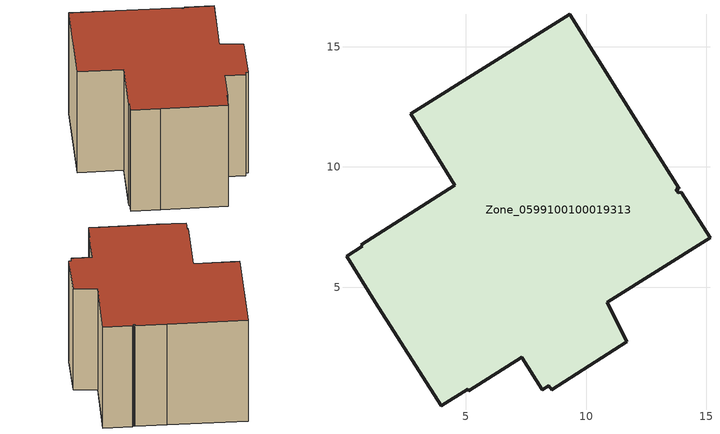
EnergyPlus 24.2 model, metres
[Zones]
Zone_0599100100019313
 floor ground (C_G): 11.69,2.73 8.57,0.75 8.44,0.9 8.17,0.74 7.32,2.09 5.12,0.7 5.07,0.76 3.97,0.07 1.24,4.37 0.04,6.3 0.69,6.71 0.65,6.77 4.55,9.24 2.71,12.21 9.31,16.35 12.57,11.16 13.87,9.09 13.73,9.07 13.83,8.93 13.96,8.95 15.15,7.05 10.87,4.38 z0
 wall outside (C_F): 1.24,4.37 3.97,0.07 5.07,0.76 5.12,0.7 7.32,2.09 8.17,0.74 8.44,0.9 8.57,0.75 11.69,2.73 10.87,4.38 15.15,7.05 13.96,8.95 13.83,8.93 13.73,9.07 13.87,9.09 12.57,11.16 9.31,16.35 2.71,12.21 4.55,9.24 0.65,6.77 0.69,6.71 0.04,6.3 1.24,4.37 z0:9.23
 roof outside (C_R): 8.57,0.75 11.69,2.73 10.87,4.38 15.15,7.05 13.96,8.95 13.83,8.93 13.73,9.07 13.87,9.09 12.57,11.16 9.31,16.35 2.71,12.21 4.55,9.24 0.65,6.77 0.69,6.71 0.04,6.3 1.24,4.37 3.97,0.07 5.07,0.76 5.12,0.7 7.32,2.09 8.17,0.74 8.44,0.9 z9.23
[BUILDING]
Pand.0599100100019313: North Axis=0; Terrain=City; Loads Convergence Tolerance Value=0.04; Temperature Convergence Tolerance Value=0.4; Solar Distribution=FullExterior; Maximum Number of Warmup Days=25; Minimum Number of Warmup Days=1
[Site:Location]
Rotterdam.The.Hague.AP_ZH_NLD Design_Conditions: Latitude=51.96; Longitude=4.45; Time Zone=1; Elevation=-4.5
[SITE:GROUNDTEMPERATURE:BUILDINGSURFACE]
18, 18, 18, 18, 18, 18, 18, 18, 18, 18, 18, 18
[MATERIAL] Thermal Absorptance=0.9; Solar Absorptance=0.7; Visible Absorptance=0.7
Name | Roughness | Thickness | Conductivity | Density | Specific Heat
G.D.2015-2018 | MediumSmooth | 0.15 | 0.0428571 | 540 | 1210
F.D.2015-2018 | Rough | 0.3 | 0.0666667 | 1920 | 840
R.D.2015-2018 | MediumRough | 0.2 | 0.0333333 | 1500 | 1000
[CONSTRUCTION]
C_G: G.D.2015-2018
C_F: F.D.2015-2018
C_R: R.D.2015-2018
[ZONE]
Zone_0599100100019313: Type=1; Multiplier=1; Ceiling Height=Autocalculate; Volume=Autocalculate; Floor Area=autocalculate; Part of Total Floor Area=Yes
[ZONEINFILTRATION:DESIGNFLOWRATE]
Infil_Zone_0599100100019313: Zone or ZoneList or Space or SpaceList=Zone_0599100100019313; Schedule=AlwaysOn; Design Flow Rate Calculation Method=Flow/Area; Flow Rate per Floor Area=0.0021; Constant Term Coefficient=1; Temperature Term Coefficient=0; Velocity Term Coefficient=0; Velocity Squared Term Coefficient=0
[HVACTEMPLATE:ZONE:IDEALLOADSAIRSYSTEM]
Zone_0599100100019313: Maximum Heating Supply Air Temperature=50; Minimum Cooling Supply Air Temperature=13; Maximum Heating Supply Air Humidity Ratio=0.0156; Minimum Cooling Supply Air Humidity Ratio=0.0077; Heating Limit=NoLimit; Cooling Limit=NoLimit; Dehumidification Control Type=ConstantSensibleHeatRatio; Cooling Sensible Heat Ratio=0.7; Dehumidification Setpoint=60; Humidification Control Type=None; Humidification Setpoint=30; Outdoor Air Method=None; Outdoor Air Flow Rate per Person=0.00944; Outdoor Air Flow Rate per Zone Floor Area=0; Outdoor Air Flow Rate per Zone=0; Demand Controlled Ventilation Type=None; Outdoor Air Economizer Type=NoEconomizer; Heat Recovery Type=None; Sensible Heat Recovery Effectiveness=0.7; Latent Heat Recovery Effectiveness=0.65
[ZONECONTROL:THERMOSTAT]
ThermostatControl_Zone_0599100100019313: Zone or ZoneList=Zone_0599100100019313; Control Type Schedule=DualSetpointControlType; Control 1=Thermostat_Zone_0599100100019313; Temperature Difference Between Cutout And Setpoint=0
[THERMOSTATSETPOINT:DUALSETPOINT]
Thermostat_Zone_0599100100019313: Heating Setpoint Temperature Schedule=HeatingSetpoint_Zone_0599100100019313; Cooling Setpoint Temperature Schedule=CoolingSetpoint_Zone_0599100100019313
[SCHEDULE:COMPACT]
HeatingSetpoint_Zone_0599100100019313: Through: 12/31, For: AllDays, Until: 24:00, 21
CoolingSetpoint_Zone_0599100100019313: Through: 12/31, For: AllDays, Until: 24:00, 24
DualSetpointControlType: Through: 12/31, For: AllDays, Until: 24:00, 4
AlwaysOn: Through: 12/31, For: AllDays, Until: 24:00, 1
